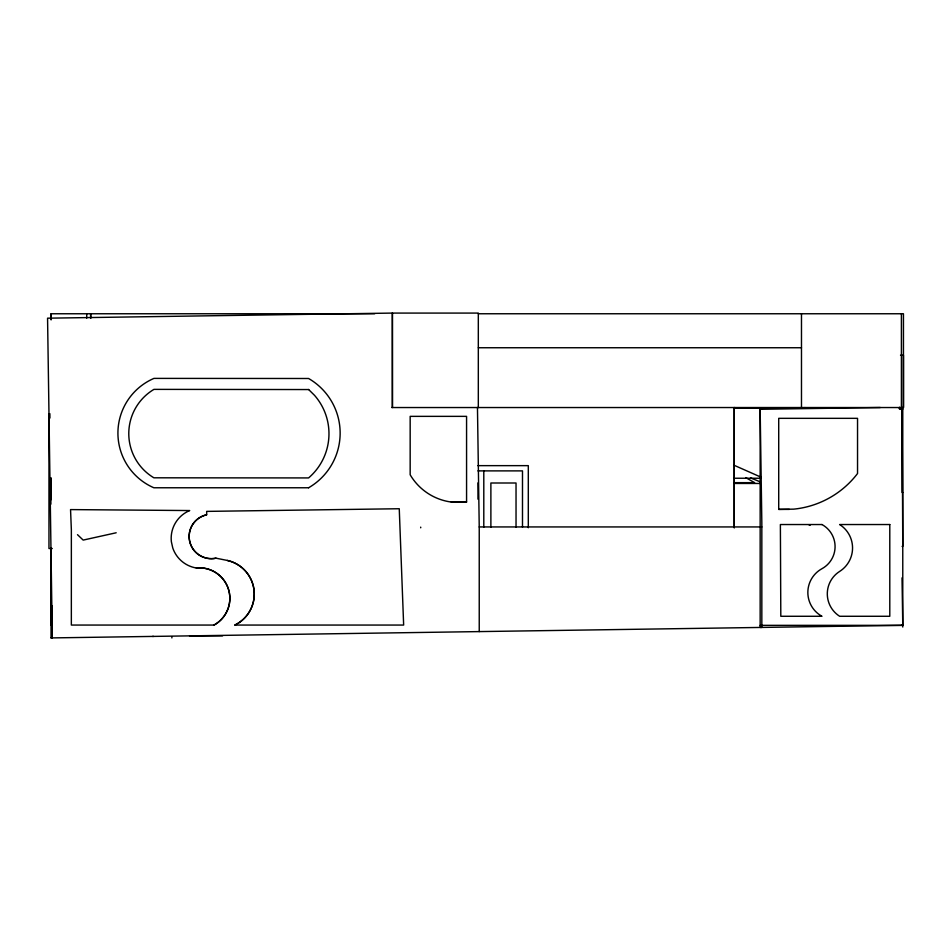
<?xml version="1.0" encoding="UTF-8"?>
<svg xmlns="http://www.w3.org/2000/svg" width="951" height="951" viewBox="0 0 951 951"><rect width="100%" height="100%" fill="white"/><g stroke="black" fill="none" stroke-linecap="round" stroke-linejoin="round"><path stroke-width="1.43" d="M86.719 318.157L86.719 313.759M308.659 389.553L153.943 389.375A51.461 51.461 0 0 0 153.884 477.806L308.588 477.925A58.154 58.154 0 0 0 314.543 395.366L308.588 389.482M478.317 407.539L478.317 313.081L392.418 313.081L47.562 318.181L52.293 637.919L51.033 637.919L51.033 548.525M734.243 527.555L734.243 407.539L734.243 527.864M761.834 409.287L760.158 409.287L761.834 522.765L761.834 627.422L760.158 627.422L760.158 409.287L880.246 407.515M801.479 407.539L801.479 313.759M391.717 407.539L903.45 407.539L903.45 355.21L900.514 355.21M50.878 504.149L50.688 478.008M206.664 514.788L206.688 511.388L399.254 508.737L403.652 625.057L234.885 625.057A34.462 34.462 0 0 0 227.253 560.436L216.02 558.178A22.194 22.194 0 0 1 189.641 541.155A22.194 22.194 0 0 1 206.664 514.788A22.194 22.194 0 0 0 189.653 541.155A22.194 22.194 0 0 0 216.02 558.178M116.188 532.774L83.165 540.097L77.507 534.676M466.572 501.985L450.025 501.866A56.275 56.275 0 0 1 410.166 474.775L410.166 416.36L466.572 416.36L466.572 501.985L451.107 501.985M809.182 525.13L810.3 525.083M153.515 636.421L152.576 636.421M51.069 637.919L902.772 625.342L902.023 577.863M901.928 625.342L902.772 625.342L901.56 625.342M51.081 313.759L51.081 319.691L51.081 313.759L374.67 313.759M478.412 313.759L903.45 313.759L903.45 407.539M478.317 347.745L801.479 347.745M734.243 408.217L816.695 408.217M899.147 408.217L902.095 408.217L902.772 546.361L902.095 546.361M902.749 409.287L899.551 409.287L899.527 407.23M477.866 465.645L528.304 465.645L528.304 527.746M477.937 470.888L522.491 470.888L522.491 527.139M734.243 478.246L760.538 478.246M734.243 482.656L754.63 482.656L745.703 477.604M734.243 483.465L759.873 483.465M902.772 492.487L902.095 492.487L902.095 407.539M50.617 477.937L50.902 499.869M778.714 509.391L793.728 509.142A91.665 91.665 0 0 0 857.54 473.527L857.54 418.333L778.714 418.333L778.714 509.391L789.342 509.391M477.461 407.539L479.233 526.937L761.834 526.937M52.281 548.525L48.965 548.525L48.965 413.685M214.011 625.057L71.349 625.057L71.361 529.957L70.552 509.593L189.701 510.556A30.075 30.075 0 0 0 171.37 541.737L172.785 548.038A30.075 30.075 0 0 0 196.251 567.985A30.491 30.491 0 0 1 214.011 625.057A30.491 30.491 0 0 0 196.239 567.985M51.033 625.342L51.081 548.299M760.158 625.342L902.749 625.342M189.534 635.886L222.558 635.886M750.553 477.901L760.063 481.8M734.243 465.336L760.8 477.081M420.699 527.127L420.711 527.805M49.868 413.673L49.928 418.048M50.819 477.901L50.878 482.276M902.772 407.539L902.772 627.042M901.405 313.759L901.417 407.539M804.915 407.539L804.915 408.217M516.036 527.223L516.036 483.001L490.882 483.001L490.882 527.223M483.797 470.888L483.797 527.139M479.233 526.937L479.233 631.607M477.961 482.87L477.961 499.168M171.881 637.241L171.881 637.919M52.281 605.68L52.281 637.919M50.736 478.329L50.736 493.949M227.265 560.424A34.462 34.462 0 0 1 234.897 625.057M90.654 313.759L90.654 318.205L90.654 313.759M392.418 313.081L392.418 407.539L392.371 313.081M308.588 487.768L153.872 487.768A59.544 59.544 0 0 1 153.955 378.391L308.588 378.498A63.075 63.075 0 0 1 308.588 487.768M821.973 524.536L780.379 524.536L780.807 616.272L821.973 616.272A27.092 27.092 0 0 1 821.973 568.698A25.154 25.154 0 0 0 821.973 524.536M889.791 524.536L839.65 524.536A27.745 27.745 0 0 1 839.65 571.42A26.533 26.533 0 0 0 839.65 616.272L889.791 616.272L889.791 524.536"/></g></svg>
